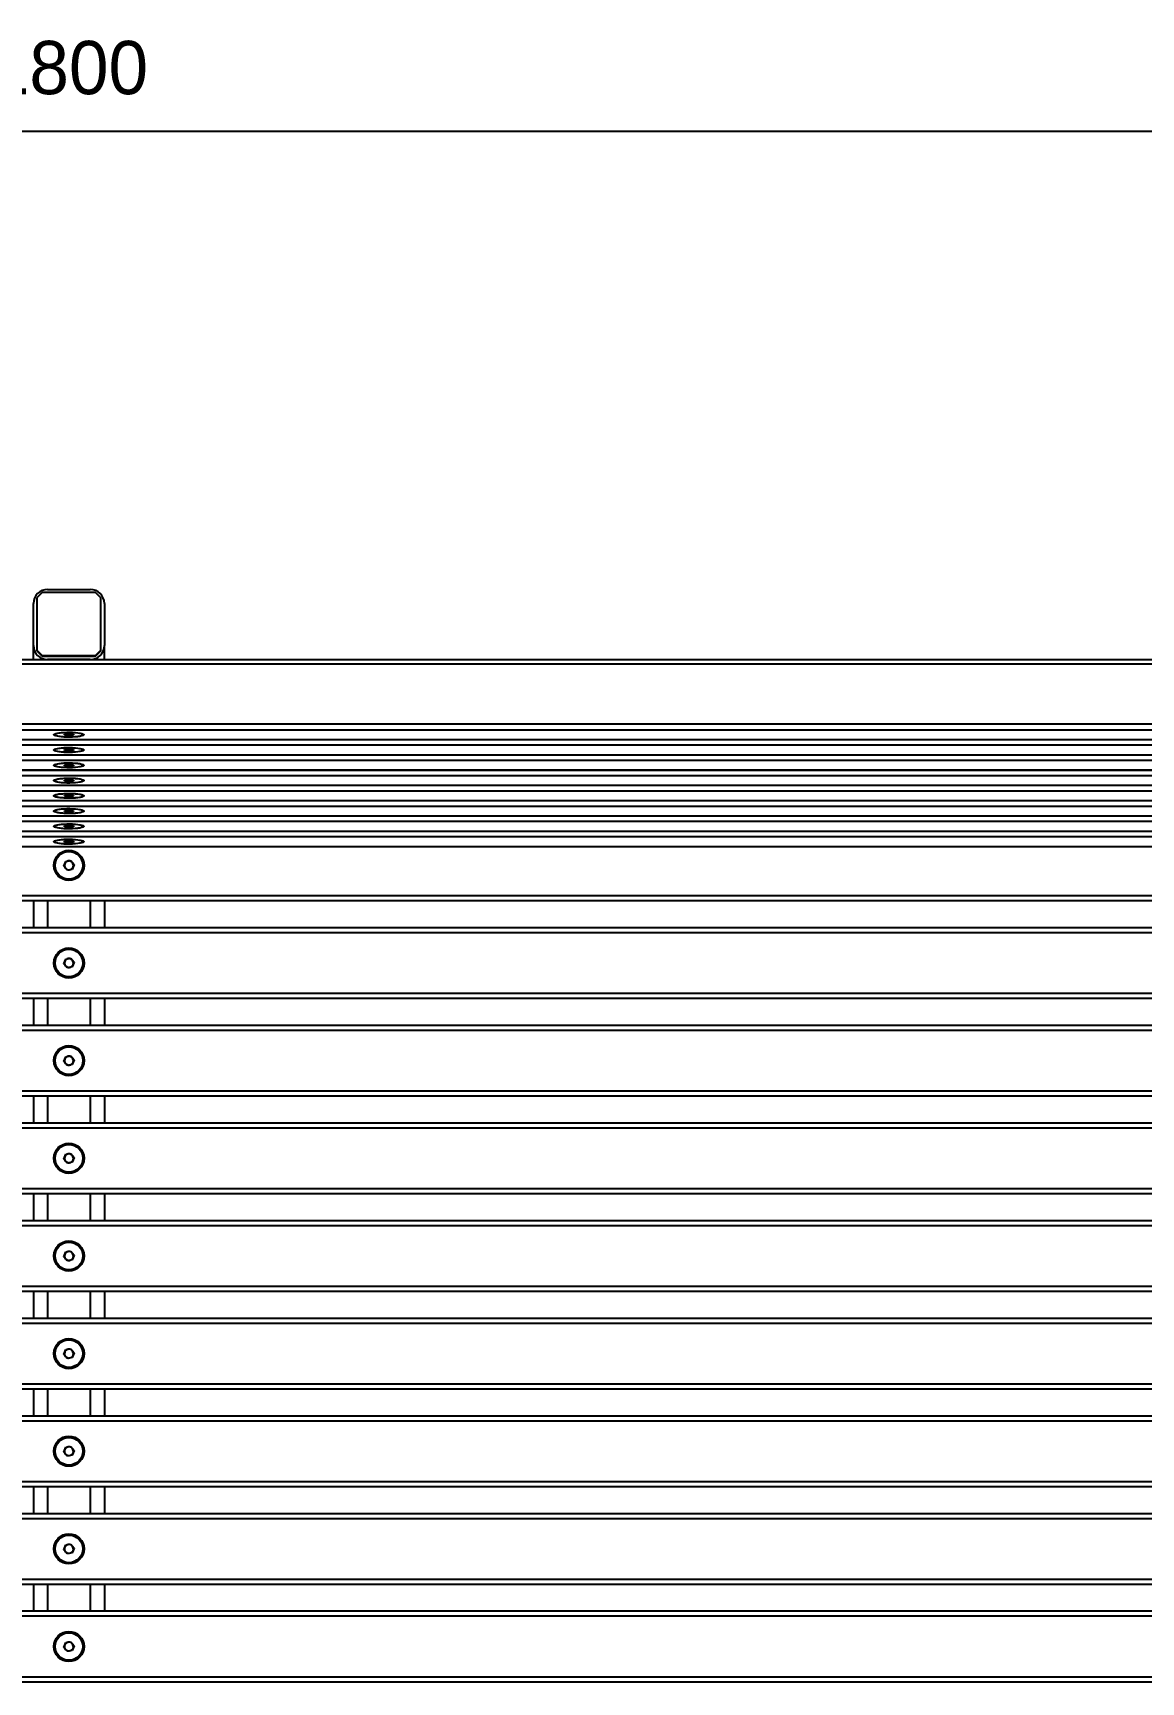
# Model space of a CAD drawing. Header units: millimetres. Extents: x 4581 to 10521, y 581 to 4781.
# Drawn here: x 5955 to 6580, y 2230 to 3159 of the extents above; entities that cross this region are included whole.
import ezdxf

# ---------------------------------------------------------------- set-up
doc = ezdxf.new("R2010")
doc.units = ezdxf.units.MM
doc.header["$PDSIZE"] = -1
doc.layers.add('WYMIAR', color=96, linetype='Continuous')
doc.dimstyles.new('1-1', dxfattribs={"dimtxt": 30, "dimasz": 25, "dimexe": 6.25, "dimexo": 30, "dimgap": 20.625, "dimtad": 1, "dimdec": 1, "dimtxsty": 'Standard', "dimcen": 0, "dimclrd": 2, "dimclre": 2, "dimclrt": 2, "dimadec": 0, "dimazin": 0, "dimtfac": 1, "dimtdec": 1, "dimtmove": 0, "dimatfit": 3, "dimfxl": 0, "dimarcsym": 0})

# ---------------------------------------------------------------- blocks, each defined once
blk = doc.blocks.new('rzut')
for p, q in [((-1542.63, -2330.69), (-1542.63, -536.69)), ((-1539.63, -536.69), (-1539.63, -2330.69)), ((-1505.63, -2330.69), (-1505.63, -536.69)), ((-1502.63, -536.69), (-1502.63, -2330.69)), ((-1487.63, -2330.69), (-1487.63, -536.69)), ((-1484.63, -536.69), (-1484.63, -2330.69)), ((-1450.63, -2330.69), (-1450.63, -536.69)), ((-1447.63, -536.69), (-1447.63, -2330.69)), ((-1432.63, -2330.69), (-1432.63, -536.69)), ((-1429.63, -536.69), (-1429.63, -2330.69)), ((-1395.63, -2330.69), (-1395.63, -536.69)), ((-1392.63, -536.69), (-1392.63, -2330.69)), ((-1377.63, -2330.69), (-1377.63, -536.69)), ((-1374.63, -536.69), (-1374.63, -2330.69)), ((-1340.63, -2330.69), (-1340.63, -536.69)), ((-1337.63, -536.69), (-1337.63, -2330.69)), ((-1322.63, -2330.69), (-1322.63, -536.69)), ((-1319.63, -536.69), (-1319.63, -2330.69)), ((-1285.63, -2330.69), (-1285.63, -536.69)), ((-1282.63, -536.69), (-1282.63, -2330.69)), ((-1267.63, -2330.69), (-1267.63, -536.69)), ((-1264.63, -536.69), (-1264.63, -2330.69)), ((-1230.63, -2330.69), (-1230.63, -536.69)), ((-1227.63, -536.69), (-1227.63, -2330.69)), ((-1212.63, -2330.69), (-1212.63, -536.69)), ((-1209.63, -536.69), (-1209.63, -2330.69)), ((-1175.63, -2330.69), (-1175.63, -536.69)), ((-1172.63, -536.69), (-1172.63, -2330.69)), ((-1157.63, -2330.69), (-1157.63, -536.69)), ((-1154.63, -536.69), (-1154.63, -2330.69)), ((-1120.63, -2330.69), (-1120.63, -536.69)), ((-1117.63, -536.69), (-1117.63, -2330.69)), ((-1102.63, -2330.69), (-1102.63, -536.69)), ((-1099.63, -536.69), (-1099.63, -2330.69)), ((-1071.96, -536.69), (-1071.96, -2330.69)), ((-1071.92, -536.69), (-1071.92, -2330.69)), ((-1066.6, -2330.69), (-1066.6, -536.69)), ((-1063.36, -536.69), (-1063.36, -2330.69)), ((-1063.32, -536.69), (-1063.32, -2330.69)), ((-1058, -2330.69), (-1058, -536.69)), ((-1054.75, -536.69), (-1054.75, -2330.69)), ((-1054.72, -536.69), (-1054.72, -2330.69)), ((-1049.4, -2330.69), (-1049.4, -536.69)), ((-1046.15, -536.69), (-1046.15, -2330.69)), ((-1046.11, -536.69), (-1046.11, -2330.69)), ((-1040.79, -2330.69), (-1040.79, -536.69)), ((-1037.54, -536.69), (-1037.54, -2330.69)), ((-1037.51, -536.69), (-1037.51, -2330.69)), ((-1032.19, -2330.69), (-1032.19, -536.69)), ((-1028.94, -536.69), (-1028.94, -2330.69)), ((-1028.9, -536.69), (-1028.9, -2330.69)), ((-1023.58, -2330.69), (-1023.58, -536.69)), ((-1020.34, -536.69), (-1020.34, -2330.69)), ((-1020.3, -536.69), (-1020.3, -2330.69)), ((-1014.98, -2330.69), (-1014.98, -536.69)), ((-1011.73, -536.69), (-1011.73, -2330.69)), ((-1011.7, -536.69), (-1011.7, -2330.69)), ((-1006.38, -2330.69), (-1006.38, -536.69)), ((-1002.94, -536.69), (-1002.94, -2330.69)), ((-969.36, -2330.69), (-969.36, -536.69)), ((-966.83, -2330.69), (-966.83, -536.69)), ((-1487.63, -1413.69), (-1502.63, -1413.69)), ((-1432.63, -1413.69), (-1447.63, -1413.69)), ((-1377.63, -1413.69), (-1392.63, -1413.69)), ((-1322.63, -1413.69), (-1337.63, -1413.69)), ((-1267.63, -1413.69), (-1282.63, -1413.69)), ((-1212.63, -1413.69), (-1227.63, -1413.69)), ((-1157.63, -1413.69), (-1172.63, -1413.69)), ((-1102.63, -1413.69), (-1117.63, -1413.69)), ((-966.83, -1413.69), (-958.81, -1413.69)), ((-961.77, -1415.69), (-964.74, -1418.69)), ((-964.74, -1418.69), (-964.42, -1418.69)), ((-964.74, -1418.69), (-964.74, -1448.69)), ((-961.46, -1415.69), (-964.42, -1418.69)), ((-964.42, -1418.69), (-964.42, -1448.69)), ((-961.77, -1415.69), (-961.46, -1415.69)), ((-931.83, -1415.69), (-961.46, -1415.69)), ((-958.81, -1413.69), (-935.11, -1413.69)), ((-928.87, -1418.69), (-931.83, -1415.69)), ((-928.87, -1448.69), (-928.87, -1418.69)), ((-1487.63, -1421.69), (-1502.63, -1421.69)), ((-1432.63, -1421.69), (-1447.63, -1421.69)), ((-1377.63, -1421.69), (-1392.63, -1421.69)), ((-1322.63, -1421.69), (-1337.63, -1421.69)), ((-1267.63, -1421.69), (-1282.63, -1421.69)), ((-1212.63, -1421.69), (-1227.63, -1421.69)), ((-1157.63, -1421.69), (-1172.63, -1421.69)), ((-1102.63, -1421.69), (-1117.63, -1421.69)), ((-1068.73, -1425.91), (-1069.26, -1425.91)), ((-1060.13, -1425.91), (-1060.66, -1425.91)), ((-1051.52, -1425.91), (-1052.06, -1425.91)), ((-1042.92, -1425.91), (-1043.45, -1425.91)), ((-1034.31, -1425.91), (-1034.85, -1425.91)), ((-1025.71, -1425.91), (-1026.24, -1425.91)), ((-1017.11, -1425.91), (-1017.64, -1425.91)), ((-1008.5, -1425.91), (-1009.04, -1425.91)), ((-966.83, -1421.69), (-966.71, -1421.69)), ((-966.71, -1445.69), (-966.71, -1421.69)), ((-927.21, -1421.69), (-927.21, -1445.69)), ((-1525.34, -1432.67), (-1523.11, -1430.83)), ((-1524.87, -1435.53), (-1525.34, -1432.67)), ((-1522.16, -1436.55), (-1524.87, -1435.53)), ((-1523.11, -1430.83), (-1520.39, -1431.85)), ((-1519.92, -1434.71), (-1522.16, -1436.55)), ((-1520.39, -1431.85), (-1519.92, -1434.71)), ((-1470.34, -1432.67), (-1468.11, -1430.83)), ((-1469.87, -1435.53), (-1470.34, -1432.67)), ((-1467.16, -1436.55), (-1469.87, -1435.53)), ((-1468.11, -1430.83), (-1465.39, -1431.85)), ((-1464.92, -1434.71), (-1467.16, -1436.55)), ((-1465.39, -1431.85), (-1464.92, -1434.71)), ((-1415.34, -1432.67), (-1413.11, -1430.83)), ((-1414.87, -1435.53), (-1415.34, -1432.67)), ((-1412.16, -1436.55), (-1414.87, -1435.53)), ((-1413.11, -1430.83), (-1410.39, -1431.85)), ((-1409.92, -1434.71), (-1412.16, -1436.55)), ((-1410.39, -1431.85), (-1409.92, -1434.71)), ((-1360.34, -1432.67), (-1358.11, -1430.83)), ((-1359.87, -1435.53), (-1360.34, -1432.67)), ((-1357.16, -1436.55), (-1359.87, -1435.53)), ((-1358.11, -1430.83), (-1355.39, -1431.85)), ((-1354.92, -1434.71), (-1357.16, -1436.55)), ((-1355.39, -1431.85), (-1354.92, -1434.71)), ((-1305.34, -1432.67), (-1303.11, -1430.83)), ((-1304.87, -1435.53), (-1305.34, -1432.67)), ((-1302.16, -1436.55), (-1304.87, -1435.53)), ((-1303.11, -1430.83), (-1300.39, -1431.85)), ((-1299.92, -1434.71), (-1302.16, -1436.55)), ((-1300.39, -1431.85), (-1299.92, -1434.71)), ((-1250.34, -1432.67), (-1248.11, -1430.83)), ((-1249.87, -1435.53), (-1250.34, -1432.67)), ((-1247.16, -1436.55), (-1249.87, -1435.53)), ((-1248.11, -1430.83), (-1245.39, -1431.85)), ((-1244.92, -1434.71), (-1247.16, -1436.55)), ((-1245.39, -1431.85), (-1244.92, -1434.71)), ((-1195.34, -1432.67), (-1193.11, -1430.83)), ((-1194.87, -1435.53), (-1195.34, -1432.67)), ((-1192.16, -1436.55), (-1194.87, -1435.53)), ((-1193.11, -1430.83), (-1190.39, -1431.85)), ((-1189.92, -1434.71), (-1192.16, -1436.55)), ((-1190.39, -1431.85), (-1189.92, -1434.71)), ((-1140.34, -1432.67), (-1138.11, -1430.83)), ((-1139.87, -1435.53), (-1140.34, -1432.67)), ((-1137.16, -1436.55), (-1139.87, -1435.53)), ((-1138.11, -1430.83), (-1135.39, -1431.85)), ((-1134.92, -1434.71), (-1137.16, -1436.55)), ((-1135.39, -1431.85), (-1134.92, -1434.71)), ((-1085.34, -1432.67), (-1083.11, -1430.83)), ((-1084.87, -1435.53), (-1085.34, -1432.67)), ((-1082.16, -1436.55), (-1084.87, -1435.53)), ((-1083.11, -1430.83), (-1080.39, -1431.85)), ((-1079.92, -1434.71), (-1082.16, -1436.55)), ((-1080.39, -1431.85), (-1079.92, -1434.71)), ((-1069.72, -1433.69), (-1069.49, -1431.18)), ((-1069.49, -1436.2), (-1069.72, -1433.69)), ((-1068.81, -1433.69), (-1069.72, -1433.69)), ((-1069.49, -1431.18), (-1069.04, -1431.18)), ((-1069.04, -1436.2), (-1069.49, -1436.2)), ((-1069.04, -1431.18), (-1068.81, -1433.69)), ((-1068.81, -1433.69), (-1069.04, -1436.2)), ((-1061.11, -1433.69), (-1060.89, -1431.18)), ((-1060.89, -1436.2), (-1061.11, -1433.69)), ((-1060.21, -1433.69), (-1061.11, -1433.69)), ((-1060.89, -1431.18), (-1060.43, -1431.18)), ((-1060.43, -1436.2), (-1060.89, -1436.2)), ((-1060.43, -1431.18), (-1060.21, -1433.69)), ((-1060.21, -1433.69), (-1060.43, -1436.2)), ((-1052.51, -1433.69), (-1052.28, -1431.18)), ((-1052.28, -1436.2), (-1052.51, -1433.69)), ((-1051.6, -1433.69), (-1052.51, -1433.69)), ((-1052.28, -1431.18), (-1051.83, -1431.18)), ((-1051.83, -1436.2), (-1052.28, -1436.2)), ((-1051.83, -1431.18), (-1051.6, -1433.69)), ((-1051.6, -1433.69), (-1051.83, -1436.2)), ((-1043.91, -1433.69), (-1043.68, -1431.18)), ((-1043.68, -1436.2), (-1043.91, -1433.69)), ((-1043, -1433.69), (-1043.91, -1433.69)), ((-1043.68, -1431.18), (-1043.23, -1431.18)), ((-1043.23, -1436.2), (-1043.68, -1436.2)), ((-1043.23, -1431.18), (-1043, -1433.69)), ((-1043, -1433.69), (-1043.23, -1436.2)), ((-1035.3, -1433.69), (-1035.07, -1431.18)), ((-1035.07, -1436.2), (-1035.3, -1433.69)), ((-1034.39, -1433.69), (-1035.3, -1433.69)), ((-1035.07, -1431.18), (-1034.62, -1431.18)), ((-1034.62, -1436.2), (-1035.07, -1436.2)), ((-1034.62, -1431.18), (-1034.39, -1433.69)), ((-1034.39, -1433.69), (-1034.62, -1436.2)), ((-1026.7, -1433.69), (-1026.47, -1431.18)), ((-1026.47, -1436.2), (-1026.7, -1433.69)), ((-1025.79, -1433.69), (-1026.7, -1433.69)), ((-1026.47, -1431.18), (-1026.02, -1431.18)), ((-1026.02, -1436.2), (-1026.47, -1436.2)), ((-1026.02, -1431.18), (-1025.79, -1433.69)), ((-1025.79, -1433.69), (-1026.02, -1436.2)), ((-1018.09, -1433.69), (-1017.87, -1431.18)), ((-1017.87, -1436.2), (-1018.09, -1433.69)), ((-1017.19, -1433.69), (-1018.09, -1433.69)), ((-1017.87, -1431.18), (-1017.41, -1431.18)), ((-1017.41, -1436.2), (-1017.87, -1436.2)), ((-1017.41, -1431.18), (-1017.19, -1433.69)), ((-1017.19, -1433.69), (-1017.41, -1436.2)), ((-1009.49, -1433.69), (-1009.26, -1431.18)), ((-1009.26, -1436.2), (-1009.49, -1433.69)), ((-1008.58, -1433.69), (-1009.49, -1433.69)), ((-1009.26, -1431.18), (-1008.81, -1431.18)), ((-1008.81, -1436.2), (-1009.26, -1436.2)), ((-1008.81, -1431.18), (-1008.58, -1433.69)), ((-1008.58, -1433.69), (-1008.81, -1436.2)), ((-1487.63, -1445.69), (-1502.63, -1445.69)), ((-1432.63, -1445.69), (-1447.63, -1445.69)), ((-1377.63, -1445.69), (-1392.63, -1445.69)), ((-1322.63, -1445.69), (-1337.63, -1445.69)), ((-1267.63, -1445.69), (-1282.63, -1445.69)), ((-1212.63, -1445.69), (-1227.63, -1445.69)), ((-1157.63, -1445.69), (-1172.63, -1445.69)), ((-1102.63, -1445.69), (-1117.63, -1445.69)), ((-1069.26, -1441.48), (-1068.73, -1441.48)), ((-1060.66, -1441.48), (-1060.13, -1441.48)), ((-1052.06, -1441.48), (-1051.52, -1441.48)), ((-1043.45, -1441.48), (-1042.92, -1441.48)), ((-1034.85, -1441.48), (-1034.31, -1441.48)), ((-1026.24, -1441.48), (-1025.71, -1441.48)), ((-1017.64, -1441.48), (-1017.11, -1441.48)), ((-1009.04, -1441.48), (-1008.5, -1441.48)), ((-966.83, -1445.69), (-966.71, -1445.69)), ((-964.74, -1448.69), (-964.42, -1448.69)), ((-964.74, -1448.69), (-961.77, -1451.69)), ((-964.42, -1448.69), (-961.46, -1451.69)), ((-931.83, -1451.69), (-928.87, -1448.69)), ((-1487.63, -1453.69), (-1502.63, -1453.69)), ((-1432.63, -1453.69), (-1447.63, -1453.69)), ((-1377.63, -1453.69), (-1392.63, -1453.69)), ((-1322.63, -1453.69), (-1337.63, -1453.69)), ((-1267.63, -1453.69), (-1282.63, -1453.69)), ((-1212.63, -1453.69), (-1227.63, -1453.69)), ((-1157.63, -1453.69), (-1172.63, -1453.69)), ((-1102.63, -1453.69), (-1117.63, -1453.69)), ((-966.83, -1453.69), (-958.81, -1453.69)), ((-961.77, -1451.69), (-961.46, -1451.69)), ((-961.46, -1451.69), (-931.83, -1451.69)), ((-935.11, -1453.69), (-958.81, -1453.69))]:
    blk.add_line(p, q)
at = {"flags": 128}
for points in [[(-1067.93, -1433.69), (-1067.96, -1435.46), (-1068.05, -1437.15), (-1068.19, -1438.69), (-1068.37, -1440.01), (-1068.6, -1441.05), (-1068.85, -1441.78), (-1069.12, -1442.15), (-1069.4, -1442.15), (-1069.67, -1441.78), (-1069.93, -1441.05), (-1070.15, -1440.01), (-1070.34, -1438.69), (-1070.48, -1437.15), (-1070.56, -1435.46), (-1070.59, -1433.69), (-1070.56, -1431.93), (-1070.48, -1430.24), (-1070.34, -1428.7), (-1070.15, -1427.38), (-1069.93, -1426.33), (-1069.67, -1425.61), (-1069.4, -1425.24), (-1069.12, -1425.24), (-1068.85, -1425.61), (-1068.6, -1426.33), (-1068.37, -1427.38), (-1068.19, -1428.7), (-1068.05, -1430.24), (-1067.96, -1431.93), (-1067.93, -1433.69)], [(-1069.26, -1441.48), (-1069, -1441.3), (-1068.75, -1440.76), (-1068.53, -1439.89), (-1068.34, -1438.73), (-1068.19, -1437.34), (-1068.09, -1435.78), (-1068.05, -1434.11), (-1068.06, -1432.43), (-1068.13, -1430.81), (-1068.26, -1429.32), (-1068.43, -1428.04), (-1068.64, -1427.02), (-1068.88, -1426.32), (-1069.13, -1425.95), (-1069.4, -1425.95), (-1069.65, -1426.32), (-1069.89, -1427.02), (-1070.1, -1428.04), (-1070.27, -1429.32), (-1070.4, -1430.81), (-1070.47, -1432.43), (-1070.48, -1434.11), (-1070.44, -1435.78), (-1070.34, -1437.34), (-1070.19, -1438.73), (-1070, -1439.89), (-1069.78, -1440.76), (-1069.53, -1441.3), (-1069.26, -1441.48)], [(-1059.33, -1433.69), (-1059.36, -1435.46), (-1059.45, -1437.15), (-1059.58, -1438.69), (-1059.77, -1440.01), (-1060, -1441.05), (-1060.25, -1441.78), (-1060.52, -1442.15), (-1060.8, -1442.15), (-1061.07, -1441.78), (-1061.32, -1441.05), (-1061.55, -1440.01), (-1061.74, -1438.69), (-1061.87, -1437.15), (-1061.96, -1435.46), (-1061.99, -1433.69), (-1061.96, -1431.93), (-1061.87, -1430.24), (-1061.74, -1428.7), (-1061.55, -1427.38), (-1061.32, -1426.33), (-1061.07, -1425.61), (-1060.8, -1425.24), (-1060.52, -1425.24), (-1060.25, -1425.61), (-1060, -1426.33), (-1059.77, -1427.38), (-1059.58, -1428.7), (-1059.45, -1430.24), (-1059.36, -1431.93), (-1059.33, -1433.69)], [(-1060.66, -1441.48), (-1060.4, -1441.3), (-1060.15, -1440.76), (-1059.92, -1439.89), (-1059.73, -1438.73), (-1059.58, -1437.34), (-1059.49, -1435.78), (-1059.44, -1434.11), (-1059.46, -1432.43), (-1059.53, -1430.81), (-1059.65, -1429.32), (-1059.82, -1428.04), (-1060.03, -1427.02), (-1060.27, -1426.32), (-1060.53, -1425.95), (-1060.79, -1425.95), (-1061.05, -1426.32), (-1061.29, -1427.02), (-1061.5, -1428.04), (-1061.67, -1429.32), (-1061.79, -1430.81), (-1061.86, -1432.43), (-1061.88, -1434.11), (-1061.83, -1435.78), (-1061.74, -1437.34), (-1061.59, -1438.73), (-1061.4, -1439.89), (-1061.17, -1440.76), (-1060.92, -1441.3), (-1060.66, -1441.48)], [(-1050.73, -1433.69), (-1050.76, -1435.46), (-1050.84, -1437.15), (-1050.98, -1438.69), (-1051.17, -1440.01), (-1051.39, -1441.05), (-1051.65, -1441.78), (-1051.92, -1442.15), (-1052.2, -1442.15), (-1052.47, -1441.78), (-1052.72, -1441.05), (-1052.95, -1440.01), (-1053.13, -1438.69), (-1053.27, -1437.15), (-1053.36, -1435.46), (-1053.39, -1433.69), (-1053.36, -1431.93), (-1053.27, -1430.24), (-1053.13, -1428.7), (-1052.95, -1427.38), (-1052.72, -1426.33), (-1052.47, -1425.61), (-1052.2, -1425.24), (-1051.92, -1425.24), (-1051.65, -1425.61), (-1051.39, -1426.33), (-1051.17, -1427.38), (-1050.98, -1428.7), (-1050.84, -1430.24), (-1050.76, -1431.93), (-1050.73, -1433.69)], [(-1052.06, -1441.48), (-1051.79, -1441.3), (-1051.54, -1440.76), (-1051.32, -1439.89), (-1051.13, -1438.73), (-1050.98, -1437.34), (-1050.88, -1435.78), (-1050.84, -1434.11), (-1050.85, -1432.43), (-1050.92, -1430.81), (-1051.05, -1429.32), (-1051.22, -1428.04), (-1051.43, -1427.02), (-1051.67, -1426.32), (-1051.92, -1425.95), (-1052.19, -1425.95), (-1052.44, -1426.32), (-1052.68, -1427.02), (-1052.89, -1428.04), (-1053.06, -1429.32), (-1053.19, -1430.81), (-1053.26, -1432.43), (-1053.27, -1434.11), (-1053.23, -1435.78), (-1053.13, -1437.34), (-1052.98, -1438.73), (-1052.79, -1439.89), (-1052.57, -1440.76), (-1052.32, -1441.3), (-1052.06, -1441.48)], [(-1042.12, -1433.69), (-1042.15, -1435.46), (-1042.24, -1437.15), (-1042.38, -1438.69), (-1042.56, -1440.01), (-1042.79, -1441.05), (-1043.04, -1441.78), (-1043.31, -1442.15), (-1043.59, -1442.15), (-1043.86, -1441.78), (-1044.12, -1441.05), (-1044.34, -1440.01), (-1044.53, -1438.69), (-1044.67, -1437.15), (-1044.75, -1435.46), (-1044.78, -1433.69), (-1044.75, -1431.93), (-1044.67, -1430.24), (-1044.53, -1428.7), (-1044.34, -1427.38), (-1044.12, -1426.33), (-1043.86, -1425.61), (-1043.59, -1425.24), (-1043.31, -1425.24), (-1043.04, -1425.61), (-1042.79, -1426.33), (-1042.56, -1427.38), (-1042.38, -1428.7), (-1042.24, -1430.24), (-1042.15, -1431.93), (-1042.12, -1433.69)], [(-1043.45, -1441.48), (-1043.19, -1441.3), (-1042.94, -1440.76), (-1042.72, -1439.89), (-1042.52, -1438.73), (-1042.38, -1437.34), (-1042.28, -1435.78), (-1042.24, -1434.11), (-1042.25, -1432.43), (-1042.32, -1430.81), (-1042.44, -1429.32), (-1042.61, -1428.04), (-1042.82, -1427.02), (-1043.06, -1426.32), (-1043.32, -1425.95), (-1043.58, -1425.95), (-1043.84, -1426.32), (-1044.08, -1427.02), (-1044.29, -1428.04), (-1044.46, -1429.32), (-1044.58, -1430.81), (-1044.65, -1432.43), (-1044.67, -1434.11), (-1044.63, -1435.78), (-1044.53, -1437.34), (-1044.38, -1438.73), (-1044.19, -1439.89), (-1043.96, -1440.76), (-1043.71, -1441.3), (-1043.45, -1441.48)], [(-1033.52, -1433.69), (-1033.55, -1435.46), (-1033.63, -1437.15), (-1033.77, -1438.69), (-1033.96, -1440.01), (-1034.18, -1441.05), (-1034.44, -1441.78), (-1034.71, -1442.15), (-1034.99, -1442.15), (-1035.26, -1441.78), (-1035.51, -1441.05), (-1035.74, -1440.01), (-1035.92, -1438.69), (-1036.06, -1437.15), (-1036.15, -1435.46), (-1036.18, -1433.69), (-1036.15, -1431.93), (-1036.06, -1430.24), (-1035.92, -1428.7), (-1035.74, -1427.38), (-1035.51, -1426.33), (-1035.26, -1425.61), (-1034.99, -1425.24), (-1034.71, -1425.24), (-1034.44, -1425.61), (-1034.18, -1426.33), (-1033.96, -1427.38), (-1033.77, -1428.7), (-1033.63, -1430.24), (-1033.55, -1431.93), (-1033.52, -1433.69)], [(-1034.85, -1441.48), (-1034.59, -1441.3), (-1034.34, -1440.76), (-1034.11, -1439.89), (-1033.92, -1438.73), (-1033.77, -1437.34), (-1033.67, -1435.78), (-1033.63, -1434.11), (-1033.65, -1432.43), (-1033.72, -1430.81), (-1033.84, -1429.32), (-1034.01, -1428.04), (-1034.22, -1427.02), (-1034.46, -1426.32), (-1034.72, -1425.95), (-1034.98, -1425.95), (-1035.24, -1426.32), (-1035.48, -1427.02), (-1035.69, -1428.04), (-1035.86, -1429.32), (-1035.98, -1430.81), (-1036.05, -1432.43), (-1036.06, -1434.11), (-1036.02, -1435.78), (-1035.92, -1437.34), (-1035.78, -1438.73), (-1035.59, -1439.89), (-1035.36, -1440.76), (-1035.11, -1441.3), (-1034.85, -1441.48)], [(-1024.91, -1433.69), (-1024.94, -1435.46), (-1025.03, -1437.15), (-1025.17, -1438.69), (-1025.35, -1440.01), (-1025.58, -1441.05), (-1025.83, -1441.78), (-1026.11, -1442.15), (-1026.38, -1442.15), (-1026.66, -1441.78), (-1026.91, -1441.05), (-1027.13, -1440.01), (-1027.32, -1438.69), (-1027.46, -1437.15), (-1027.55, -1435.46), (-1027.57, -1433.69), (-1027.55, -1431.93), (-1027.46, -1430.24), (-1027.32, -1428.7), (-1027.13, -1427.38), (-1026.91, -1426.33), (-1026.66, -1425.61), (-1026.38, -1425.24), (-1026.11, -1425.24), (-1025.83, -1425.61), (-1025.58, -1426.33), (-1025.35, -1427.38), (-1025.17, -1428.7), (-1025.03, -1430.24), (-1024.94, -1431.93), (-1024.91, -1433.69)], [(-1026.24, -1441.48), (-1025.98, -1441.3), (-1025.73, -1440.76), (-1025.51, -1439.89), (-1025.32, -1438.73), (-1025.17, -1437.34), (-1025.07, -1435.78), (-1025.03, -1434.11), (-1025.04, -1432.43), (-1025.11, -1430.81), (-1025.24, -1429.32), (-1025.41, -1428.04), (-1025.62, -1427.02), (-1025.86, -1426.32), (-1026.11, -1425.95), (-1026.38, -1425.95), (-1026.63, -1426.32), (-1026.87, -1427.02), (-1027.08, -1428.04), (-1027.25, -1429.32), (-1027.38, -1430.81), (-1027.45, -1432.43), (-1027.46, -1434.11), (-1027.42, -1435.78), (-1027.32, -1437.34), (-1027.17, -1438.73), (-1026.98, -1439.89), (-1026.76, -1440.76), (-1026.51, -1441.3), (-1026.24, -1441.48)], [(-1016.31, -1433.69), (-1016.34, -1435.46), (-1016.43, -1437.15), (-1016.56, -1438.69), (-1016.75, -1440.01), (-1016.98, -1441.05), (-1017.23, -1441.78), (-1017.5, -1442.15), (-1017.78, -1442.15), (-1018.05, -1441.78), (-1018.31, -1441.05), (-1018.53, -1440.01), (-1018.72, -1438.69), (-1018.86, -1437.15), (-1018.94, -1435.46), (-1018.97, -1433.69), (-1018.94, -1431.93), (-1018.86, -1430.24), (-1018.72, -1428.7), (-1018.53, -1427.38), (-1018.31, -1426.33), (-1018.05, -1425.61), (-1017.78, -1425.24), (-1017.5, -1425.24), (-1017.23, -1425.61), (-1016.98, -1426.33), (-1016.75, -1427.38), (-1016.56, -1428.7), (-1016.43, -1430.24), (-1016.34, -1431.93), (-1016.31, -1433.69)], [(-1017.64, -1441.48), (-1017.38, -1441.3), (-1017.13, -1440.76), (-1016.9, -1439.89), (-1016.71, -1438.73), (-1016.56, -1437.34), (-1016.47, -1435.78), (-1016.42, -1434.11), (-1016.44, -1432.43), (-1016.51, -1430.81), (-1016.63, -1429.32), (-1016.8, -1428.04), (-1017.01, -1427.02), (-1017.25, -1426.32), (-1017.51, -1425.95), (-1017.77, -1425.95), (-1018.03, -1426.32), (-1018.27, -1427.02), (-1018.48, -1428.04), (-1018.65, -1429.32), (-1018.77, -1430.81), (-1018.84, -1432.43), (-1018.86, -1434.11), (-1018.81, -1435.78), (-1018.72, -1437.34), (-1018.57, -1438.73), (-1018.38, -1439.89), (-1018.15, -1440.76), (-1017.9, -1441.3), (-1017.64, -1441.48)], [(-1007.71, -1433.69), (-1007.74, -1435.46), (-1007.82, -1437.15), (-1007.96, -1438.69), (-1008.15, -1440.01), (-1008.37, -1441.05), (-1008.63, -1441.78), (-1008.9, -1442.15), (-1009.18, -1442.15), (-1009.45, -1441.78), (-1009.7, -1441.05), (-1009.93, -1440.01), (-1010.11, -1438.69), (-1010.25, -1437.15), (-1010.34, -1435.46), (-1010.37, -1433.69), (-1010.34, -1431.93), (-1010.25, -1430.24), (-1010.11, -1428.7), (-1009.93, -1427.38), (-1009.7, -1426.33), (-1009.45, -1425.61), (-1009.18, -1425.24), (-1008.9, -1425.24), (-1008.63, -1425.61), (-1008.37, -1426.33), (-1008.15, -1427.38), (-1007.96, -1428.7), (-1007.82, -1430.24), (-1007.74, -1431.93), (-1007.71, -1433.69)], [(-1009.04, -1441.48), (-1008.77, -1441.3), (-1008.53, -1440.76), (-1008.3, -1439.89), (-1008.11, -1438.73), (-1007.96, -1437.34), (-1007.86, -1435.78), (-1007.82, -1434.11), (-1007.83, -1432.43), (-1007.91, -1430.81), (-1008.03, -1429.32), (-1008.2, -1428.04), (-1008.41, -1427.02), (-1008.65, -1426.32), (-1008.9, -1425.95), (-1009.17, -1425.95), (-1009.43, -1426.32), (-1009.66, -1427.02), (-1009.87, -1428.04), (-1010.04, -1429.32), (-1010.17, -1430.81), (-1010.24, -1432.43), (-1010.25, -1434.11), (-1010.21, -1435.78), (-1010.11, -1437.34), (-1009.96, -1438.73), (-1009.77, -1439.89), (-1009.55, -1440.76), (-1009.3, -1441.3), (-1009.04, -1441.48)]]:
    blk.add_lwpolyline(points, dxfattribs=at)
for centre, radius in [((-1522.63, -1433.69), 8.5), ((-1522.63, -1433.69), 7.78), ((-1467.63, -1433.69), 8.5), ((-1467.63, -1433.69), 7.79), ((-1412.63, -1433.69), 8.5), ((-1412.63, -1433.69), 7.79), ((-1357.63, -1433.69), 8.5), ((-1357.63, -1433.69), 7.78), ((-1302.63, -1433.69), 8.5), ((-1302.63, -1433.69), 7.79), ((-1247.63, -1433.69), 8.5), ((-1247.63, -1433.69), 7.79), ((-1192.63, -1433.69), 8.5), ((-1192.63, -1433.69), 7.79), ((-1137.63, -1433.69), 8.5), ((-1137.63, -1433.69), 7.78), ((-1082.63, -1433.69), 8.5), ((-1082.63, -1433.69), 7.78)]:
    blk.add_circle(centre, radius)
for centre, radius, start, end in [((-958.76, -1421.64), 7.95, 90.35712, 180.35278), ((-935.16, -1421.64), 7.95, 359.6473, 89.64286), ((-1522.63, -1433.69), 2.51, 129.41598, 189.41598), ((-1522.63, -1433.69), 2.51, 189.41598, 249.41598), ((-1522.63, -1433.69), 2.51, 69.41598, 129.41598), ((-1522.63, -1433.69), 2.51, 249.41598, 309.41598), ((-1522.63, -1433.69), 2.51, 9.41598, 69.41598), ((-1522.63, -1433.69), 2.51, 309.41598, 9.41598), ((-1467.63, -1433.69), 2.51, 129.41598, 189.41598), ((-1467.63, -1433.69), 2.51, 189.41598, 249.41598), ((-1467.63, -1433.69), 2.51, 69.41598, 129.41598), ((-1467.63, -1433.69), 2.51, 249.41598, 309.41598), ((-1467.63, -1433.69), 2.51, 9.41598, 69.41598), ((-1467.63, -1433.69), 2.51, 309.41598, 9.41598), ((-1412.63, -1433.69), 2.51, 129.41598, 189.41598), ((-1412.63, -1433.69), 2.51, 189.41598, 249.41598), ((-1412.63, -1433.69), 2.51, 69.41598, 129.41598), ((-1412.63, -1433.69), 2.51, 249.41598, 309.41598), ((-1412.63, -1433.69), 2.51, 9.41598, 69.41598), ((-1412.63, -1433.69), 2.51, 309.41598, 9.41598), ((-1357.63, -1433.69), 2.51, 129.41598, 189.41598), ((-1357.63, -1433.69), 2.51, 189.41598, 249.41598), ((-1357.63, -1433.69), 2.51, 69.41598, 129.41598), ((-1357.63, -1433.69), 2.51, 249.41598, 309.41598), ((-1357.63, -1433.69), 2.51, 9.41598, 69.41598), ((-1357.63, -1433.69), 2.51, 309.41598, 9.41598), ((-1302.63, -1433.69), 2.51, 129.41598, 189.41598), ((-1302.63, -1433.69), 2.51, 189.41598, 249.41598), ((-1302.63, -1433.69), 2.51, 69.41598, 129.41598), ((-1302.63, -1433.69), 2.51, 249.41598, 309.41598), ((-1302.63, -1433.69), 2.51, 9.41598, 69.41598), ((-1302.63, -1433.69), 2.51, 309.41598, 9.41598), ((-1247.63, -1433.69), 2.51, 129.41598, 189.41598), ((-1247.63, -1433.69), 2.51, 189.41598, 249.41598), ((-1247.63, -1433.69), 2.51, 69.41598, 129.41598), ((-1247.63, -1433.69), 2.51, 249.41598, 309.41598), ((-1247.63, -1433.69), 2.51, 9.41598, 69.41598), ((-1247.63, -1433.69), 2.51, 309.41598, 9.41598), ((-1192.63, -1433.69), 2.51, 129.41598, 189.41598), ((-1192.63, -1433.69), 2.51, 189.41598, 249.41598), ((-1192.63, -1433.69), 2.51, 69.41598, 129.41598), ((-1192.63, -1433.69), 2.51, 249.41598, 309.41598), ((-1192.63, -1433.69), 2.51, 9.41598, 69.41598), ((-1192.63, -1433.69), 2.51, 309.41598, 9.41598), ((-1137.63, -1433.69), 2.51, 129.41598, 189.41598), ((-1137.63, -1433.69), 2.51, 189.41598, 249.41598), ((-1137.63, -1433.69), 2.51, 69.41598, 129.41598), ((-1137.63, -1433.69), 2.51, 249.41598, 309.41598), ((-1137.63, -1433.69), 2.51, 9.41598, 69.41598), ((-1137.63, -1433.69), 2.51, 309.41598, 9.41598), ((-1082.63, -1433.69), 2.51, 129.41598, 189.41598), ((-1082.63, -1433.69), 2.51, 189.41598, 249.41598), ((-1082.63, -1433.69), 2.51, 69.41598, 129.41598), ((-1082.63, -1433.69), 2.51, 249.41598, 309.41598), ((-1082.63, -1433.69), 2.51, 9.41598, 69.41598), ((-1082.63, -1433.69), 2.51, 309.41598, 9.41598), ((-958.76, -1445.74), 7.95, 179.64747, 269.64264), ((-935.16, -1445.74), 7.95, 270.35739, 0.35246)]:
    blk.add_arc(centre, radius, start, end)
blk = doc.blocks.new('*D12')
at = {"layer": 'Defpoints', "color": 0}
for p in [(6875.56, 3103.49), (5075.56, 2802.71), (6875.56, 2802.71)]:
    blk.add_point(p, dxfattribs=at)
at = {"layer": 'WYMIAR', "color": 2, "lineweight": -2}
for p, q in [((5075.56, 2832.71), (5075.56, 3109.74)), ((5100.56, 3103.49), (6850.56, 3103.49)), ((6875.56, 2832.71), (6875.56, 3109.74))]:
    blk.add_line(p, q, dxfattribs=at)
at = {"layer": 'WYMIAR', "color": 2}
for points in [[(5100.56, 3107.66), (5100.56, 3099.32), (5075.56, 3103.49)], [(6850.56, 3107.66), (6850.56, 3099.32), (6875.56, 3103.49)]]:
    blk.add_solid(points, dxfattribs=at)
at = {"layer": 'WYMIAR', "color": 2, "insert": (5975.56, 3139.12), "char_height": 30, "attachment_point": 5}
blk.add_mtext('1800', dxfattribs=at)

msp = doc.modelspace()

# ---------------------------------------------------------------- block references
at = {"rotation": 90}
msp.add_blockref('rzut', (4541.87, 3772.55), dxfattribs=at)

# ---------------------------------------------------------------- dimensions: what is measured, and where the dimension line sits
at = {"layer": 'WYMIAR'}
dim = msp.add_linear_dim(base=(6875.56, 3103.49), p1=(5075.56, 2802.71), p2=(6875.56, 2802.71), dimstyle='1-1', dxfattribs=at)
dim.commit()
dim.dimension.update_dxf_attribs({"geometry": '*D12', "text_midpoint": (5975.56, 3139.12)})

doc.saveas('drawing.dxf')
